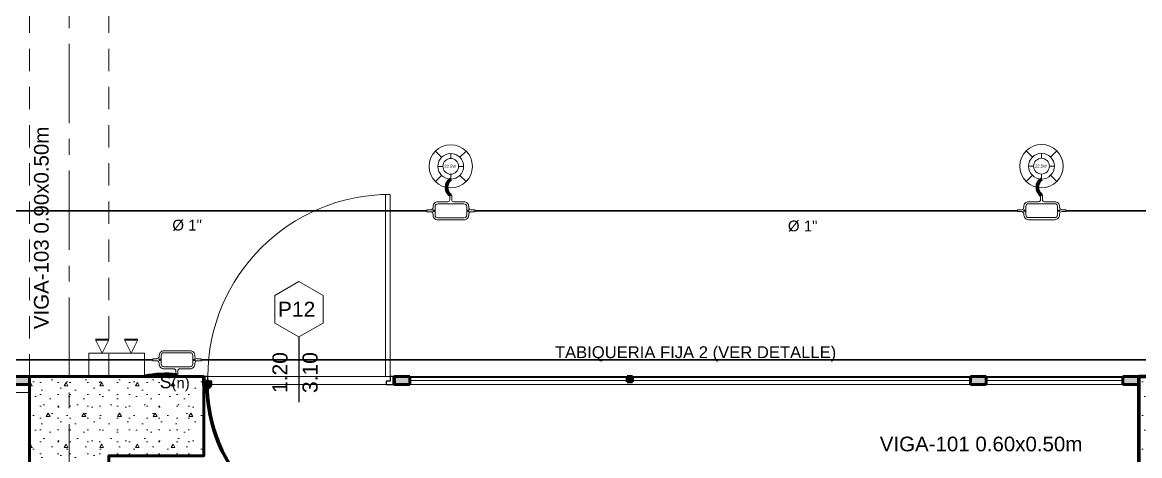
# Model space of a CAD drawing. Header units: inches. Extents: x -38 to 5698, y -33 to 92.
# Drawn here: x 393.02 to 400.08, y 16.9 to 19.64 of the extents above; entities that cross this region are included whole.
import ezdxf
from ezdxf.lldxf.tags import DXFTag

# ---------------------------------------------------------------- set-up
doc = ezdxf.new("R2010")
doc.units = ezdxf.units.IN
doc.header["$MEASUREMENT"] = 0
doc.set_wipeout_variables(frame=1)
for name, pattern in [('CONTINUA', [0]), ('Hidden Line', [0.195611, 0.141111, -0.0545]), ('Punto & Raya', [0.65, 0.5, -0.075, 0, -0.075]), ('Rayas', [0.282222, 0.141111, -0.141111]), ('Wipeout_Contour', [1, 0, -1])]:
    doc.linetypes.add(name, pattern=pattern)
for name, color, linetype, lineweight in [('00 IE CKTO TOMAS', 111, 'Rayas', 18), ('00_IE_Luminarias', 6, 'Continuous', 30), ('01 IE LUM LED EMP DN570B', 3, 'Continuous', 13), ('ALUMBRADO_CONDUIT', 30, 'CONDUIT1', 30), ('Bancas', 1, 'Continuous', 13), ('CABLEADO EXT.', 3, 'PVCSUBT', 30), ('pulsador', 4, 'Continuous', 40), ('Simb_Alumbrado', 140, 'CONTINUA', 30)]:
    doc.layers.add(name, color=color, linetype=linetype, lineweight=lineweight)
for name, color, linetype in [('02 _ ARQ _ ALB _ Ejes Generales', 7, 'Continuous'), ('02 _ ARQ _ ALB _ Muros Interiores', 7, 'Continuous'), ('02 _ ARQ _ ZON _ Espacio.3D', 7, 'Continuous'), ('08 _ STR _ EXT _ 06 Columnas', 7, 'Continuous'), ('08 _ STR _ EXT _ 09 Vigas', 7, 'Continuous'), ('1TEXT', 8, 'Continuous'), ('Acabado - Muros', 7, 'Continuous'), ('Notas - Etiquetas', 251, 'Continuous')]:
    doc.layers.add(name, color=color, linetype=linetype)
doc.styles.add('Annotative', font='arial.ttf')
doc.styles.add('Arial', font='arial.ttf')
doc.styles.add('Estilo_Generado_4', font='swisse.ttf')
doc.styles.add('{18b73a54-fa43-428c-adcb-c1c7bbdf2c84}', font='Simplex.shx')
tags = doc.linetypes.add('CONDUIT1', pattern='A,1,-0.19772,["con",{18b73a54-fa43-428c-adcb-c1c7bbdf2c84},S=0.2,R=0,X=0,Y=-0.065594],-0.593642', length=1.791362).pattern_tags.tags
tags[6] = DXFTag(74, 10)
tags = doc.linetypes.add('PVCSUBT', pattern='A,0.6,-0.3,0.6,-0.075691,["PVC",Standard,S=0.2,R=0,X=0,Y=-0.093724],-0.621005', length=2.196696).pattern_tags.tags
tags[10] = DXFTag(74, 10)
pattern_1 = [(0, (370.00005, 6e-09), (0, 0.3897114), [0.024375, -0.200625]), (0, (370.11255, 0.19486), (0, 0.3897114), [0.024375, -0.200625]), (60, (370.00005, 6e-09), (-0.3375, 0.1948557), [0.024375, -0.200625]), (60, (370.22505, 6e-09), (-0.3375, 0.1948557), [0.024375, -0.200625]), (120, (370.02442, 6e-09), (0.3375, 0.1948557), [0.024375, -0.200625]), (120, (370.24942, 6e-09), (0.3375, 0.1948557), [0.024375, -0.200625]), (0, (370.00005, 0.0375), (0, 0.075), [0, -0.075, 0, -0.1125]), (45, (370.03755, 0.0375), (-0.05303301, 0.05303301), [0, -0.05625, 0, -0.09375])]

# ---------------------------------------------------------------- blocks, each defined once
blk = doc.blocks.new('LUMINARIA 2')
at = {"layer": '01 IE LUM LED EMP DN570B'}
for p, q in [((-0.094, 0.094), (-0.159, 0.158)), ((0.094, 0.094), (0.159, 0.158)), ((-0.094, -0.094), (-0.159, -0.158)), ((0.094, -0.094), (0.159, -0.158))]:
    blk.add_line(p, q, dxfattribs=at)
at = {"layer": '01 IE LUM LED EMP DN570B', "ltscale": 0.4}
for p, q in [((0, 0.081), (0, 0.133)), ((-0.081, 0), (-0.133, 0)), ((0.081, 0), (0.133, 0)), ((0, -0.081), (0, -0.133))]:
    blk.add_line(p, q, dxfattribs=at)
at = {"layer": '01 IE LUM LED EMP DN570B'}
for radius in [0.224, 0.133]:
    blk.add_circle((0, 0), radius, dxfattribs=at)
at = {"layer": '01 IE LUM LED EMP DN570B', "ltscale": 0.4}
blk.add_circle((0, 0), 0.0813, dxfattribs=at)
at = {"layer": '01 IE LUM LED EMP DN570B', "color": 8, "linetype": 'ByBlock', "lineweight": 80, "insert": (-0.065, 0.016), "char_height": 0.03, "width": 0.17858, "attachment_point": 1}
blk.add_mtext('{\\C3;22.5W}', dxfattribs=at)
blk = doc.blocks.new('oval t')
at = {"layer": 'Simb_Alumbrado', "lineweight": 13}
blk.add_lwpolyline([(0.0141, 0.0102, -0.414214), (0.0041, 0.0202), (0.0041, 0.0416), (-0.0056, 0.0416), (-0.0056, 0.0202, -0.414214), (-0.0156, 0.0102), (-0.0659, 0.0102, 0.414214), (-0.0899, -0.0138), (-0.0899, -0.0183, -0.414214), (-0.1019, -0.0303), (-0.1213, -0.0303), (-0.1213, -0.04), (-0.1016, -0.04, -0.451917), (-0.0897, -0.0535, 0.451917), (-0.0659, -0.0805), (0.0659, -0.0805, 0.414214), (0.0899, -0.0566), (0.0899, -0.0512, -0.398753), (0.1019, -0.0401), (0.1213, -0.0401), (0.1213, -0.0304), (0.1019, -0.0304, -0.368669), (0.0899, -0.0176), (0.0899, -0.0138, 0.414214), (0.0659, 0.0102), (0.0141, 0.0102)], format="xyb", dxfattribs=at)
blk.add_lwpolyline([(-0.0659, 0), (0.0659, 0, -0.414214), (0.0797, -0.0138), (0.0797, -0.0566, -0.414214), (0.0659, -0.0703), (-0.0659, -0.0703, -0.414214), (-0.0797, -0.0566), (-0.0797, -0.0138, -0.414214)], format="xyb", close=True, dxfattribs=at)
for points in [[(-0.0911, -0.0352), (-0.0828, -0.0352)], [(-0.0869, -0.031), (-0.0869, -0.0394)], [(0.0837, -0.0352), (0.0921, -0.0352)], [(0.0879, -0.031), (0.0879, -0.0394)]]:
    blk.add_lwpolyline(points, dxfattribs=at)
for centre in [(-0.0869, -0.0352), (0.0879, -0.0352)]:
    blk.add_circle(centre, 0.00419, dxfattribs=at)
blk = doc.blocks.new('pulsador')
at = {"layer": 'pulsador', "lineweight": 40}
h = blk.add_hatch(color=4, dxfattribs=at)
h.dxf.hatch_style = 1
h.paths.add_polyline_path([(246.2314, 46.0882, 1), (246.279, 46.0882, 1)])
h.paths.add_polyline_path([(246.2786, 46.0882, -1), (246.2317, 46.0882, -1)], flags=16)
h.paths.add_polyline_path([(246.271, 46.0882, -1), (246.2393, 46.0882, -1)], flags=0)
at = {"layer": 'pulsador'}
h = blk.add_hatch(color=4, dxfattribs=at)
h.dxf.hatch_style = 1
h.paths.add_polyline_path([(246.2393, 46.0882, 1), (246.271, 46.0882, 1)])
at = {"layer": 'pulsador', "color": 4, "lineweight": 50}
blk.add_circle((246.2552, 46.0882), 0.0238, dxfattribs=at)
at = {"layer": 'pulsador', "color": 4, "lineweight": 40}
blk.add_circle((246.2552, 46.0882), 0.0235, dxfattribs=at)
at = {"layer": 'pulsador', "color": 4}
blk.add_circle((246.2552, 46.0882), 0.0159, dxfattribs=at)
blk = doc.blocks.new('luz de emergencia')
at = {"color": 5, "lineweight": 40}
for p, q in [((164.1493, 48.9365, -0.0001), (164.2333, 48.9365, -0.0001)), ((164.3313, 48.9365, -0.0001), (164.4153, 48.9365, -0.0001))]:
    blk.add_line(p, q, dxfattribs=at)
at = {"layer": '00_IE_Luminarias', "color": 5, "linetype": 'Continuous', "lineweight": 13}
for p, q in [((164.1913, 49.0205, -0.0001), (164.1493, 48.9365, -0.0001)), ((164.2333, 48.9365, -0.0001), (164.1913, 49.0205, -0.0001)), ((164.3733, 49.0205, -0.0001), (164.3313, 48.9365, -0.0001)), ((164.4153, 48.9365, -0.0001), (164.3733, 49.0205, -0.0001))]:
    blk.add_line(p, q, dxfattribs=at)
at = {"layer": '00_IE_Luminarias', "color": 5, "linetype": 'Continuous', "lineweight": 13, "elevation": -0.0001}
blk.add_lwpolyline([(164.4573, 49.0205), (164.1073, 49.0205), (164.1073, 49.1666), (164.4573, 49.1665)], close=True, dxfattribs=at)

msp = doc.modelspace()

# ---------------------------------------------------------------- hatches: boundary and pattern name
at = {"layer": '08 _ STR _ EXT _ 06 Columnas', "linetype": 'Continuous', "lineweight": 9}
h = msp.add_hatch(dxfattribs=at)
h.set_pattern_fill('HORMIGÓN_EN_MASA_0002', style=0, pattern_type=2)
h.set_pattern_definition(pattern_1)
h.paths.add_polyline_path([(394.17, 17.4), (393.07, 17.4), (393.07, 16.2998), (393.57, 16.2999), (393.57, 16.9), (394.17, 16.9001)])
h = msp.add_hatch(dxfattribs=at)
h.set_pattern_fill('HORMIGÓN_EN_MASA_0002', style=0, pattern_type=2)
h.set_pattern_definition(pattern_1)
h.paths.add_polyline_path([(400.07, 16.5), (400.57, 16.5), (400.57, 17.4), (400.07, 17.4)])
at = {"layer": 'Acabado - Muros', "linetype": 'Continuous', "lineweight": 0}
msp.add_hatch(color=254, dxfattribs=at).paths.add_polyline_path([(392.97, 17.4), (392.97, 17.35), (393.07, 17.35), (393.07, 17.4)])

# ---------------------------------------------------------------- linework, layer by layer
at = {"layer": '02 _ ARQ _ ALB _ Ejes Generales', "color": 251, "linetype": 'Punto & Raya', "lineweight": 13}
msp.add_line((393.32, 45.9), (393.32, 2.05), dxfattribs=at)
at = {"layer": '02 _ ARQ _ ALB _ Muros Interiores', "color": 165, "linetype": 'Continuous', "lineweight": 15}
for p, q in [((395.315, 17.4), (395.315, 18.55)), ((395.315, 18.55), (395.345, 18.55)), ((395.345, 18.55), (395.345, 17.4)), ((395.345, 17.4), (395.315, 17.4))]:
    msp.add_line(p, q, dxfattribs=at)
at = {"layer": '02 _ ARQ _ ALB _ Muros Interiores', "color": 152, "linetype": 'Continuous', "lineweight": 25}
msp.add_line((394.77, 17.65), (394.77, 17.2375), dxfattribs=at)
at = {"layer": '02 _ ARQ _ ALB _ Muros Interiores', "color": 165, "linetype": 'Continuous', "lineweight": 25}
for p, q in [((394.195, 17.4), (394.17, 17.4)), ((394.17, 17.4), (394.17, 17.35)), ((394.17, 17.35), (394.22, 17.35)), ((394.195, 17.37), (394.195, 17.4)), ((394.22, 17.37), (394.195, 17.37)), ((394.22, 17.35), (394.22, 17.37)), ((395.345, 17.37), (395.32, 17.37)), ((395.32, 17.37), (395.32, 17.35)), ((395.32, 17.35), (395.37, 17.35)), ((395.37, 17.4), (395.345, 17.4)), ((395.345, 17.4), (395.345, 17.37)), ((395.37, 17.35), (395.37, 17.4))]:
    msp.add_line(p, q, dxfattribs=at)
at = {"layer": '02 _ ARQ _ ALB _ Muros Interiores', "color": 7, "linetype": 'Continuous', "lineweight": 80}
for p, q in [((394.17, 17.35), (394.17, 17.4)), ((395.37, 17.35), (395.37, 17.4))]:
    msp.add_line(p, q, dxfattribs=at)
at = {"layer": '02 _ ARQ _ ALB _ Muros Interiores', "color": 251, "linetype": 'Continuous', "lineweight": 13, "flags": 128}
msp.add_lwpolyline([(394.77, 18), (394.6185, 17.9125), (394.6185, 17.7375), (394.77, 17.65), (394.9216, 17.7375), (394.9216, 17.9125)], close=True, dxfattribs=at)
at = {"layer": '02 _ ARQ _ ALB _ Muros Interiores', "color": 175, "linetype": 'Continuous', "lineweight": 15}
msp.add_arc((395.345, 17.4), 1.15, 90, 180, dxfattribs=at)
at = {"layer": '02 _ ARQ _ ZON _ Espacio.3D', "color": 254, "linetype": 'Continuous', "lineweight": 0, "flags": 128}
for points in [[(421.42, 29.7), (393.07, 29.7), (390.07, 29.7), (390.07, 17.4), (414.57, 17.4)], [(393.0701, 9), (393.0701, 17.2996), (386.97, 17.3001), (386.97, 16.9001)]]:
    msp.add_lwpolyline(points, dxfattribs=at)
msp.add_lwpolyline([(400.07, 7.3509), (400.07, 8.1), (400.295, 8.1), (400.295, 16.5), (400.07, 16.5), (400.07, 17.35), (394.17, 17.3498), (394.17, 16.9001), (393.57, 16.9), (393.57, 16.2999), (393.12, 16.2999), (393.12, 15.4), (394.32, 15.4), (394.3201, 7.7), (396.8256, 7.7), (396.8256, 7.35)], close=True, dxfattribs=at)
at = {"layer": '08 _ STR _ EXT _ 06 Columnas', "color": 7, "linetype": 'Continuous', "lineweight": 60, "flags": 128}
msp.add_lwpolyline([(394.17, 17.4), (393.07, 17.4), (393.07, 16.2998), (393.57, 16.2999), (393.57, 16.9), (394.17, 16.9001)], close=True, dxfattribs=at)
at = {"layer": '08 _ STR _ EXT _ 06 Columnas', "color": 7, "linetype": 'Continuous', "lineweight": 80, "flags": 128}
msp.add_lwpolyline([(400.07, 16.5), (400.57, 16.5), (400.57, 17.4), (400.07, 17.4)], close=True, dxfattribs=at)
at = {"layer": '08 _ STR _ EXT _ 09 Vigas', "color": 251, "linetype": 'Hidden Line', "lineweight": 13}
for p, q in [((393.07, 17.4), (393.07, 29.7)), ((393.57, 17.4), (393.57, 29.7))]:
    msp.add_line(p, q, dxfattribs=at)
at = {"layer": 'Acabado - Muros', "color": 7, "linetype": 'Continuous', "lineweight": 60}
for p, q in [((393.07, 17.4), (392.97, 17.4)), ((393.07, 17.35), (392.97, 17.35)), ((393.07, 17.4), (393.07, 17.35)), ((395.37, 17.4), (395.37, 17.35)), ((400.07, 17.4), (400.07, 17.35))]:
    msp.add_line(p, q, dxfattribs=at)
at = {"layer": 'ALUMBRADO_CONDUIT', "color": 30, "lineweight": 30, "ltscale": 0.4, "true_color": 0xf26722}
for p, q in [((389.8913, 17.5058), (393.848, 17.5058)), ((394.1522, 17.5058), (402.9971, 17.5058))]:
    msp.add_line(p, q, dxfattribs=at)
for points in [[(392.3546, 18.4464), (395.5766, 18.4464)], [(395.8809, 18.4464), (399.3053, 18.4473)], [(399.6095, 18.4473), (403.034, 18.4473)]]:
    msp.add_lwpolyline(points, dxfattribs=at)
at = {"layer": 'CABLEADO EXT.', "color": 3, "lineweight": 80}
for centre, radius, start, end in [((395.7654, 18.5945), 0.0641, 126.0183, 233.9817), ((399.4941, 18.5954), 0.0641, 126.0183, 233.9817), ((393.9234, 16.8013), 0.6132, 82.90929, 102.16597), ((395.1497, 17.3461, -0.0008), 0.9593, 179.76451, 271.40231)]:
    msp.add_arc(centre, radius, start, end, dxfattribs=at)

# ---------------------------------------------------------------- block references
at = {"color": 4, "lineweight": 40}
msp.add_blockref('pulsador', (147.9352, -28.7382, -0.0008), dxfattribs=at)
at = {"layer": '01 IE LUM LED EMP DN570B', "xscale": 0.6105334384153049, "yscale": 0.6105334384153049, "zscale": 0.6105334384153049}
for p in [(395.7278, 18.7273), (399.4564, 18.7282)]:
    msp.add_blockref('LUMINARIA 2', p, dxfattribs=at)
at = {"layer": 'Bancas', "color": 252, "true_color": 0x939598, "xscale": 1.253906979044094, "yscale": 1.253906979044094, "zscale": 1.253906979044094}
for p in [(395.7287, 18.4905), (399.4574, 18.4914)]:
    msp.add_blockref('oval t', p, dxfattribs=at)
at = {"layer": 'Bancas', "color": 252, "true_color": 0x939598, "xscale": -1.253906979044094, "yscale": 1.253906979044094, "zscale": 1.253906979044094, "rotation": 180}
msp.add_blockref('oval t', (394.0001, 17.4619), dxfattribs=at)
at = {"layer": 'pulsador', "color": 4, "lineweight": 40, "rotation": 180}
msp.add_blockref('luz de emergencia', (557.9015, 66.5673, 0.0001), dxfattribs=at)

# ---------------------------------------------------------------- texts
at = {"layer": '00 IE CKTO TOMAS', "insert": (393.8909, 17.3058, 0.0004), "char_height": 0.08, "width": 0.768045, "attachment_point": 7, "style": 'Annotative'}
msp.add_mtext('S{\\H0.84375x;(n)}', dxfattribs=at)
at = {"layer": '02 _ ARQ _ ALB _ Muros Interiores', "color": 251, "lineweight": 25, "insert": (394.6367, 17.7775), "char_height": 0.095, "attachment_point": 7, "style": 'Estilo_Generado_4'}
msp.add_mtext('\\A1;{\\pql;\\pt0;\\fSwis721 Ex BT|b0|i0|c0|p34;P12\\fSwis721 Ex BT|b0|i0|c0|p34;\\fSwis721 Ex BT|b0|i0|c0|p34;\\fSwis721 Ex BT|b0|i0|c0|p34;}', dxfattribs=at)
at = {"layer": '02 _ ARQ _ ALB _ Muros Interiores', "color": 251, "lineweight": 25, "char_height": 0.095, "attachment_point": 7, "rotation": 90, "style": 'Estilo_Generado_4'}
for s, insert in [('\\A1;{\\pql;\\pt0;\\fSwis721 Ex BT|b0|i0|c0|p34;1.20\\fSwis721 Ex BT|b0|i0|c0|p34;\\A1{\\H.66x;\\S^  ;}\\fSwis721 Ex BT|b0|i0|c0|p34;\\fSwis721 Ex BT|b0|i0|c0|p34;}', (394.725, 17.296)), ('\\A1;{\\pql;\\pt0;\\fSwis721 Ex BT|b0|i0|c0|p34;3.10\\fSwis721 Ex BT|b0|i0|c0|p34;\\A1{\\H.66x;\\S^  ;}\\fSwis721 Ex BT|b0|i0|c0|p34;\\fSwis721 Ex BT|b0|i0|c0|p34;}', (394.915, 17.296))]:
    msp.add_mtext(s, dxfattribs=dict(at, insert=insert))
at = {"layer": '1TEXT', "color": 50, "linetype": 'Continuous', "style": 'Arial'}
for p in [(393.9706, 18.322), (397.8558, 18.3169)]:
    msp.add_text('%%C 1"', height=0.06788, rotation=0, dxfattribs=at).set_placement(p)
at = {"layer": 'Notas - Etiquetas', "color": 8, "linetype": 'Continuous', "lineweight": 13, "insert": (393.0976, 17.6992), "char_height": 0.0925, "attachment_point": 1, "rotation": 90, "style": 'Estilo_Generado_4'}
msp.add_mtext('\\A1;{\\pql;\\fSwis721 Ex BT|b0|i0|c0|p34;VIGA-103\\fSwis721 Ex BT|b0|i0|c0|p34; \\fSwis721 Ex BT|b0|i0|c0|p34;0.90\\fSwis721 Ex BT|b0|i0|c0|p34;x\\fSwis721 Ex BT|b0|i0|c0|p34;0.50\\fSwis721 Ex BT|b0|i0|c0|p34;m}', dxfattribs=at)
at = {"layer": 'Notas - Etiquetas', "color": 8, "linetype": 'Continuous', "lineweight": 13, "style": 'Estilo_Generado_4'}
for s, insert, char_height, attachment_point in [('\\A1;{\\pql;\\fSwis721 Ex BT|b0|i0|c0|p34;TABIQUERIA FIJA 2 (VER DETALLE)\\fSwis721 Ex BT|b0|i0|c0|p34; }', (396.3851, 17.5425), 0.075, 4), ('\\A1;{\\pql;\\fSwis721 Ex BT|b0|i0|c0|p34;VIGA-101\\fSwis721 Ex BT|b0|i0|c0|p34; \\fSwis721 Ex BT|b0|i0|c0|p34;0.60\\fSwis721 Ex BT|b0|i0|c0|p34;x\\fSwis721 Ex BT|b0|i0|c0|p34;0.50\\fSwis721 Ex BT|b0|i0|c0|p34;m}', (398.4357, 16.9267), 0.0925, 7)]:
    msp.add_mtext(s, dxfattribs=dict(at, insert=insert, char_height=char_height, attachment_point=attachment_point))

# ---------------------------------------------------------------- next in the draw order: wipeouts: each hides what was drawn before it
at = {"color": 254, "linetype": 'Wipeout_Contour', "lineweight": 0, "ltscale": 19464.156562}
msp.add_wipeout([(396.8575, 17.367), (396.8575, 17.35), (399.0075, 17.35), (399.0075, 17.4), (396.874, 17.4), (396.874, 17.367)], dxfattribs=at).dxf.layer = 'Acabado - Muros'
at = {"color": 254, "linetype": 'Wipeout_Contour', "lineweight": 0, "ltscale": 12983.285459}
msp.add_wipeout([(399.1075, 17.35), (399.97, 17.35), (399.97, 17.4), (399.1075, 17.4)], dxfattribs=at).dxf.layer = 'Acabado - Muros'

# ---------------------------------------------------------------- next in the draw order: linework, layer by layer
at = {"layer": 'Acabado - Muros', "color": 251, "linetype": 'Continuous', "lineweight": 13, "flags": 128}
for points in [[(399.1075, 17.4), (399.97, 17.4)], [(399.1075, 17.35), (399.97, 17.35)]]:
    msp.add_lwpolyline(points, dxfattribs=at)

# ---------------------------------------------------------------- next in the draw order: wipeouts: each hides what was drawn before it
at = {"color": 254, "linetype": 'Wipeout_Contour', "lineweight": 0, "ltscale": 19455.05484}
msp.add_wipeout([(395.47, 17.35), (396.8575, 17.35), (396.8575, 17.367), (396.841, 17.367), (396.841, 17.4), (395.47, 17.4)], dxfattribs=at).dxf.layer = 'Acabado - Muros'

# ---------------------------------------------------------------- next in the draw order: linework, layer by layer
at = {"layer": 'Acabado - Muros', "color": 251, "linetype": 'Continuous', "lineweight": 13, "flags": 128}
for points in [[(395.47, 17.4), (396.841, 17.4)], [(395.47, 17.35), (399.0075, 17.35)], [(396.874, 17.4), (399.0075, 17.4)]]:
    msp.add_lwpolyline(points, dxfattribs=at)

# ---------------------------------------------------------------- next in the draw order: wipeouts: each hides what was drawn before it
at = {"color": 254, "linetype": 'Wipeout_Contour', "lineweight": 0, "ltscale": 12983.285673}
msp.add_wipeout([(399.97, 17.395), (399.1075, 17.395), (399.1075, 17.375), (399.97, 17.375)], dxfattribs=at).dxf.layer = 'Acabado - Muros'

# ---------------------------------------------------------------- next in the draw order: hatches: boundary and pattern name
at = {"layer": 'Acabado - Muros', "linetype": 'Continuous', "lineweight": 0}
msp.add_hatch(color=254, dxfattribs=at).paths.add_polyline_path([(399.97, 17.4), (399.97, 17.35), (400.07, 17.35), (400.07, 17.4)])

# ---------------------------------------------------------------- next in the draw order: linework, layer by layer
at = {"layer": 'Acabado - Muros', "color": 7, "linetype": 'Continuous', "lineweight": 60}
for p, q in [((399.1075, 17.4), (399.1075, 17.35)), ((399.97, 17.4), (399.97, 17.35)), ((400.07, 17.4), (399.97, 17.4)), ((400.07, 17.35), (399.97, 17.35))]:
    msp.add_line(p, q, dxfattribs=at)
at = {"layer": 'Acabado - Muros', "color": 7, "linetype": 'Continuous', "lineweight": 13, "flags": 128}
msp.add_lwpolyline([(399.97, 17.395), (399.97, 17.375), (399.1075, 17.375), (399.1075, 17.395)], close=True, dxfattribs=at)

# ---------------------------------------------------------------- next in the draw order: wipeouts: each hides what was drawn before it
at = {"color": 254, "linetype": 'Wipeout_Contour', "lineweight": 0, "ltscale": 12969.752837}
msp.add_wipeout([(396.841, 17.395), (395.47, 17.395), (395.47, 17.375), (396.841, 17.375)], dxfattribs=at).dxf.layer = 'Acabado - Muros'

# ---------------------------------------------------------------- next in the draw order: hatches: boundary and pattern name
at = {"layer": 'Acabado - Muros', "linetype": 'Continuous', "lineweight": 0}
msp.add_hatch(color=254, dxfattribs=at).paths.add_polyline_path([(395.47, 17.4), (395.37, 17.4), (395.37, 17.35), (395.47, 17.35)])

# ---------------------------------------------------------------- next in the draw order: linework, layer by layer
at = {"layer": 'Acabado - Muros', "color": 7, "linetype": 'Continuous', "lineweight": 60}
for p, q in [((395.47, 17.4), (395.37, 17.4)), ((395.47, 17.35), (395.37, 17.35)), ((395.47, 17.4), (395.47, 17.35))]:
    msp.add_line(p, q, dxfattribs=at)
at = {"layer": 'Acabado - Muros', "color": 7, "linetype": 'Continuous', "lineweight": 13, "flags": 128}
msp.add_lwpolyline([(396.841, 17.395), (396.841, 17.375), (395.47, 17.375), (395.47, 17.395)], close=True, dxfattribs=at)

# ---------------------------------------------------------------- next in the draw order: wipeouts: each hides what was drawn before it
at = {"color": 254, "linetype": 'Wipeout_Contour', "lineweight": 0, "ltscale": 12976.893719}
msp.add_wipeout([(399.0075, 17.395), (396.874, 17.395), (396.874, 17.375), (399.0075, 17.375)], dxfattribs=at).dxf.layer = 'Acabado - Muros'

# ---------------------------------------------------------------- next in the draw order: hatches: boundary and pattern name
at = {"layer": 'Acabado - Muros', "linetype": 'Continuous', "lineweight": 0}
for points in [[(396.874, 17.367), (396.874, 17.4), (396.841, 17.4), (396.841, 17.367)], [(399.1075, 17.35), (399.1075, 17.4), (399.0075, 17.4), (399.0075, 17.35)]]:
    msp.add_hatch(color=254, dxfattribs=at).paths.add_polyline_path(points)

# ---------------------------------------------------------------- next in the draw order: linework, layer by layer
at = {"layer": '08 _ STR _ EXT _ 09 Vigas', "color": 251, "linetype": 'Hidden Line', "lineweight": 13}
msp.add_line((379.57, 17.4), (414.07, 17.4), dxfattribs=at)
at = {"layer": 'Acabado - Muros', "color": 7, "linetype": 'Continuous', "lineweight": 60}
for p, q in [((396.874, 17.4), (396.841, 17.4)), ((396.841, 17.4), (396.841, 17.367)), ((396.874, 17.367), (396.841, 17.367)), ((396.874, 17.4), (396.874, 17.367)), ((399.1075, 17.4), (399.0075, 17.4)), ((399.0075, 17.4), (399.0075, 17.35)), ((399.1075, 17.35), (399.0075, 17.35))]:
    msp.add_line(p, q, dxfattribs=at)
at = {"layer": 'Acabado - Muros', "color": 7, "linetype": 'Continuous', "lineweight": 13, "flags": 128}
msp.add_lwpolyline([(399.0075, 17.395), (399.0075, 17.375), (396.874, 17.375), (396.874, 17.395)], close=True, dxfattribs=at)

doc.saveas('drawing.dxf')
